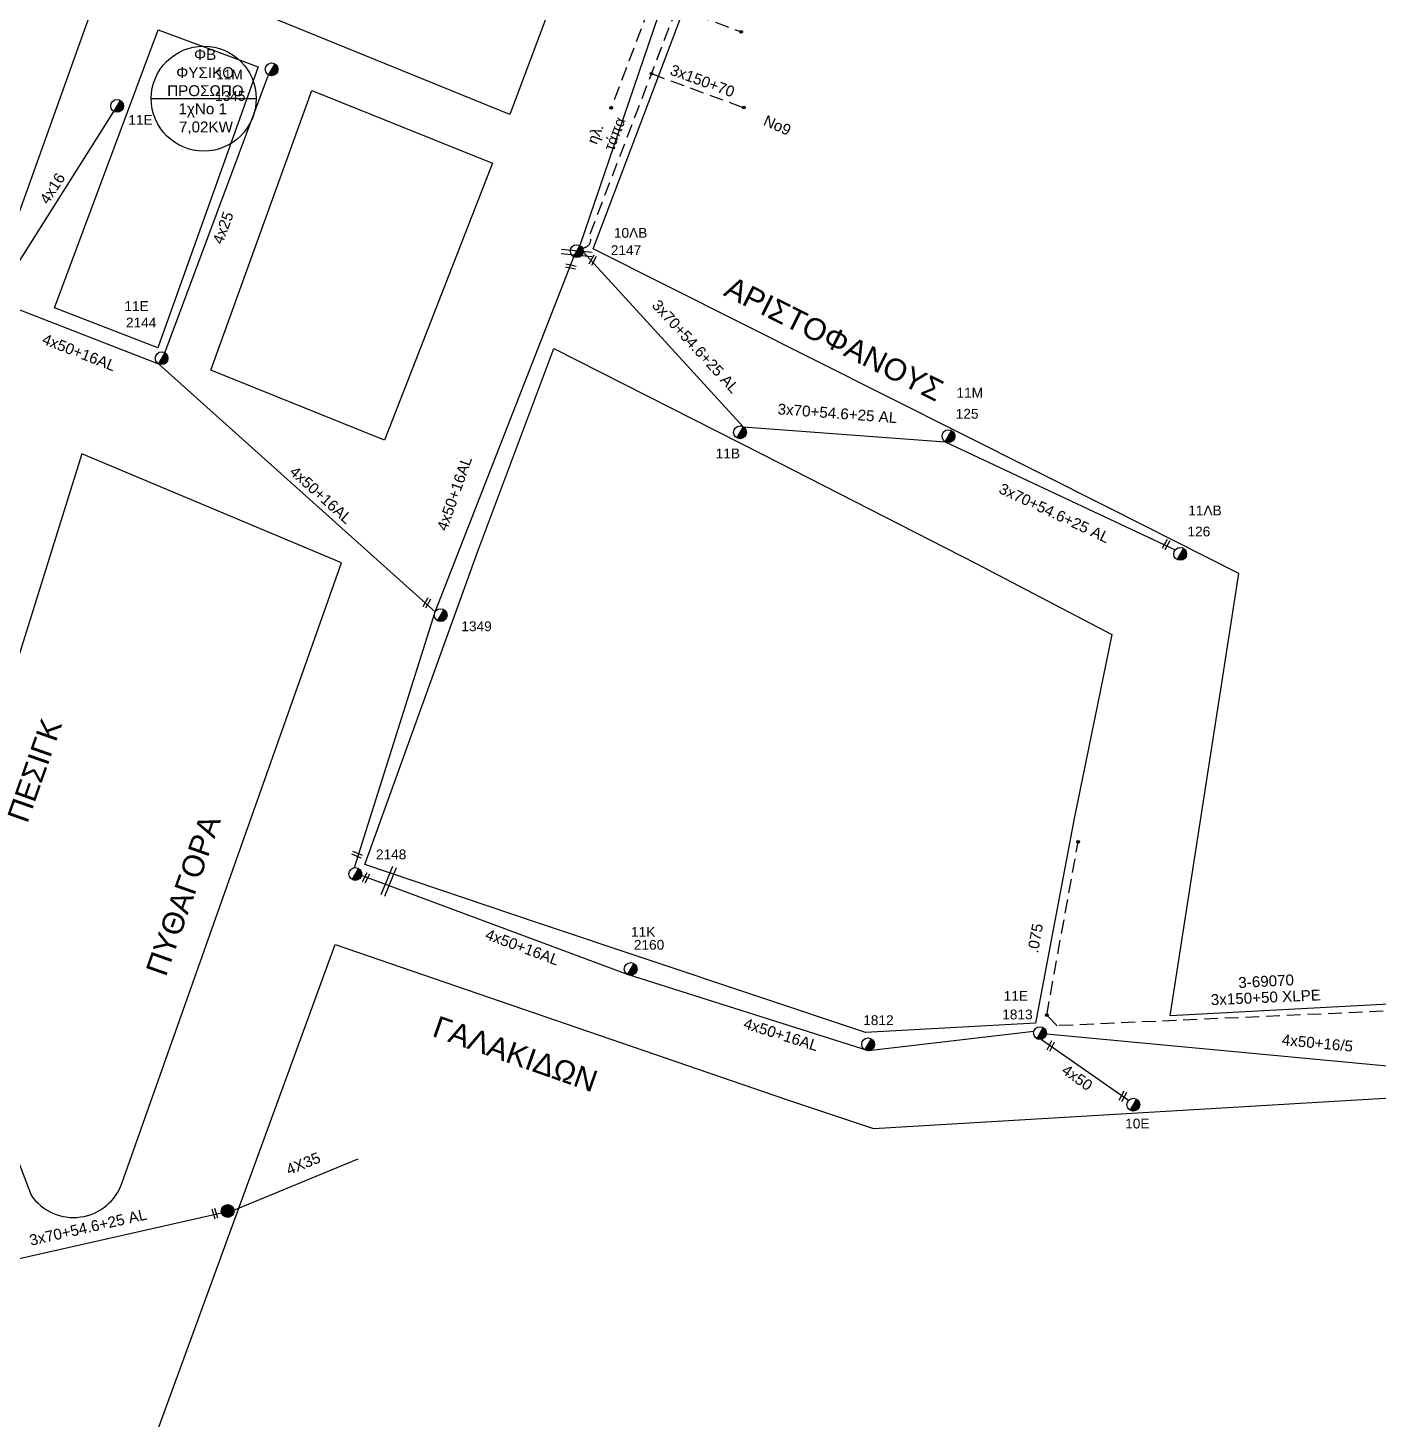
# Model space of a CAD drawing. Header units: millimetres. Extents: x -2590 to -1162, y 240 to 778.
# Drawn here: x -1890.8 to -1766.6, y 496 to 624 of the extents above; entities that cross this region are included whole.
import ezdxf
from ezdxf.enums import TextEntityAlignment as Align

# ---------------------------------------------------------------- set-up
doc = ezdxf.new("R2010")
doc.units = ezdxf.units.MM
doc.linetypes.add('DASHED', pattern=[19.05, 12.7, -6.35])
for name, color, linetype in [('3x150+50 XLPE', 7, 'SYN_LINE'), ('3x150+70', 7, 'Continuous'), ('4x16', 7, 'Continuous'), ('4x16CU', 7, 'Continuous'), ('4x25', 7, 'Continuous'), ('4X35', 7, 'DASHED'), ('4x50', 7, 'Continuous'), ('4x50+16_5', 7, 'Continuous'), ('4x50+16AL', 7, 'Continuous'), ('TEXT ΚΑΛΩΔΙΩΝ', 7, 'Continuous'), ('Άγνωστα', 7, 'Continuous'), ('Γυμνά εναέρια ΧΤ και ΦΟΠ (3Φ)   4x50+16AL', 7, 'Continuous'), ('Μηχανική τομή', 7, 'Continuous'), ('Στύλος Ξύλινος', 7, 'Continuous'), ('Στύλος Ξύλινος @ 1', 7, 'Continuous'), ('Στύλος ΦΜ', 7, 'Continuous'), ('Στύλος ΦΜ @ 1', 7, 'Continuous'), ('Συνδέσεις', 7, 'Continuous'), ('Συνεστραμμένα ΧΤ   3x70+54.6+25 AL', 7, 'SYN_LINE'), ('Τομή', 7, 'Continuous'), ('ΥΠΟΒΑΘΡΟ ΔΕΗ', 7, 'Continuous'), ('Υπόβαθρο ΔΕΗ', 7, 'Continuous'), ('Υπόγεια Καλώδια Δικτύου ΧΤ   .075', 7, 'DASHED')]:
    doc.layers.add(name, color=color, linetype=linetype)
doc.styles.add('arial', font='ARIAL.TTF')
doc.styles.get("Standard").update_dxf_attribs({"font": 'ARIAL.TTF'})
doc.linetypes.add('SYN_LINE', pattern='A,0.5,-0.0001,["/\\/\\/\\/",Standard,S=0.1,R=0,X=0,Y=-0.05],-0.25', length=0.7501)

# ---------------------------------------------------------------- blocks, each defined once
blk = doc.blocks.new('ΥΠΑΡΧΩΝ ΤΣΙΜΕΝΤΕΝΙΟΣ ΣΤΥΛΟΣ')
at = {"layer": 'Στύλος ΦΜ'}
blk.add_hatch(color=256, dxfattribs=at).paths.add_polyline_path([(-1.29, -2.28, 0.574793), (2.62, 0, 0.268822), (1.3, 2.27)])
blk.add_line((-1.29, -2.28), (1.3, 2.27), dxfattribs=at)
blk.add_circle((0, 0), 2.62, dxfattribs=at)
at = {"layer": 'Στύλος ΦΜ', "flags": 4}
for tag, p in [('ΑΡΙΘΜΟΣ', (-4.68, 8.05)), ('ΤΥΠΟΣ', (-4.91, 3.03))]:
    blk.add_attdef(tag, p, '', height=4, dxfattribs=at)
blk = doc.blocks.new('ΥΠΑΡΧΩΝ ΞΥΛΙΝΟΣ ΣΤΥΛΟΣ')
at = {"layer": 'Στύλος Ξύλινος'}
h = blk.add_hatch(color=256, dxfattribs=at)
h.paths.add_polyline_path([(-2.62, 0, 0.270008), (-1.29, -2.28), (1.3, 2.27, 0.576266)])
h.paths.add_polyline_path([(-1.29, -2.28, 0.574793), (2.62, 0, 0.268822), (1.3, 2.27)])
blk.add_line((-1.29, -2.28), (1.3, 2.27), dxfattribs=at)
blk.add_circle((0, 0), 2.62, dxfattribs=at)
at = {"layer": 'Στύλος Ξύλινος', "flags": 4}
for tag, p in [('ΑΡΙΘΜΟΣ', (-4.91, 8.6)), ('ΤΥΠΟΣ', (-4.85, 3.39))]:
    blk.add_attdef(tag, p, '', height=4, dxfattribs=at)
blk = doc.blocks.new('_ΣΥΝΔΕΣΗ')
at = {"layer": 'Συνδέσεις', "linetype": 'SYN_LINE', "ltscale": 40}
blk.add_hatch(color=256, dxfattribs=at).paths.add_polyline_path([(0.5, -0.01, 1), (-0.5, -0.01, 1)])
at = {"layer": 'Συνδέσεις'}
blk.add_circle((0, -0.01), 0.5, dxfattribs=at)
blk = doc.blocks.new('ΤΟΜΗ')
at = {"layer": 'Τομή', "ltscale": 40}
for p, q in [((-0.03, -1.92), (-11.4, -1.92)), ((-0.03, -3.42), (-11.4, -3.42))]:
    blk.add_line(p, q, dxfattribs=at)
blk = doc.blocks.new('ΜΗΧΑΝΙΚΗ ΤΟΜΗ')
at = {"layer": 'Μηχανική τομή', "ltscale": 40}
for p, q in [((0, 0.76), (-3.79, 0.76)), ((0, -0.34), (-3.79, -0.34))]:
    blk.add_line(p, q, dxfattribs=at)

msp = doc.modelspace()

# ---------------------------------------------------------------- linework, layer by layer
at = {"lineweight": -3, "ltscale": 0.2}
msp.add_line((-1879.45, 617.52), (-1869.78, 617.52), dxfattribs=at)
msp.add_circle((-1874.62, 617.52), 4.83, dxfattribs=at)
at = {"layer": '3x150+50 XLPE', "color": 2, "linetype": 'DASHED', "lineweight": -3, "ltscale": 0.1}
msp.add_lwpolyline([(-1719.45, 525.83, -0.481948), (-1727.77, 527.86), (-1754.53, 528.21, 0.060937), (-1755.78, 528), (-1756.15, 533.35), (-1763.18, 532.95, -0.71002), (-1764.2, 533.65), (-1796.1, 532.24), (-1797.06, 533.22)], format="xyb", dxfattribs=at)
at = {"layer": '3x150+70', "color": 133, "linetype": 'DASHED', "lineweight": -3, "ltscale": 0.1}
msp.add_lwpolyline([(-1809.91, 665.3), (-1815.61, 667.83), (-1823.24, 647.72), (-1825.61, 647.1), (-1837.14, 616.67)], dxfattribs=at)
at = {"layer": '3x150+70', "color": 2, "linetype": 'DASHED', "lineweight": -3, "ltscale": 0.1}
msp.add_lwpolyline([(-1828.42, 632.91), (-1839.14, 604.96, -0.603596), (-1839.8, 603.79, -9.051761)], format="xyb", dxfattribs=at)
msp.add_lwpolyline([(-1833.44, 619.82), (-1824.94, 616.69)], dxfattribs=at)
at = {"layer": '4x16', "color": 30, "linetype": 'Continuous', "lineweight": -3, "ltscale": 0.1}
msp.add_lwpolyline([(-1893.51, 599.57), (-1882.88, 616.34)], dxfattribs=at)
at = {"layer": '4x16CU', "color": 2, "linetype": 'DASHED', "lineweight": -3, "ltscale": 0.1}
msp.add_lwpolyline([(-1831.11, 625.89), (-1825.18, 623.65)], dxfattribs=at)
at = {"layer": '4x25', "color": 30, "linetype": 'Continuous', "lineweight": -3, "ltscale": 0.1}
msp.add_lwpolyline([(-1878.21, 594.15), (-1868.67, 619.7)], dxfattribs=at)
at = {"layer": '4X35', "color": 85, "linetype": 'SYN_LINE', "lineweight": -3, "ltscale": 10}
msp.add_lwpolyline([(-1871.84, 515.28), (-1860.43, 520)], dxfattribs=at)
at = {"layer": '4x50', "color": 151, "linetype": 'Continuous', "lineweight": -3, "ltscale": 0.1}
msp.add_lwpolyline([(-1797.55, 530.98), (-1789.53, 525.38)], dxfattribs=at)
at = {"layer": '4x50+16_5', "color": 2, "linetype": 'Continuous', "lineweight": -3, "ltscale": 0.1}
msp.add_lwpolyline([(-1813.05, 677), (-1829.67, 634.42), (-1840.01, 604)], dxfattribs=at)
at = {"layer": '4x50+16_5', "color": 151, "linetype": 'Continuous', "lineweight": -3, "ltscale": 0.1}
msp.add_lwpolyline([(-1721.92, 527.37), (-1755.64, 527.57), (-1797.1, 531.46)], dxfattribs=at)
at = {"layer": '4x50+16AL', "color": 151, "linetype": 'Continuous', "lineweight": -3, "ltscale": 0.1}
msp.add_lwpolyline([(-1798.25, 531.7), (-1813.45, 529.93), (-1835.63, 536.94), (-1860.11, 546.05)], dxfattribs=at)
at = {"layer": 'Γυμνά εναέρια ΧΤ και ΦΟΠ (3Φ)   4x50+16AL', "color": 30, "linetype": 'Continuous', "lineweight": -3, "ltscale": 0.1}
for points in [[(-1893.29, 598.78), (-1878.79, 593.13), (-1853.34, 570.3), (-1840.5, 603.13)], [(-1860.75, 546.78), (-1853.34, 570.3)]]:
    msp.add_lwpolyline(points, dxfattribs=at)
at = {"layer": 'Συνεστραμμένα ΧΤ   3x70+54.6+25 AL', "color": 30, "linetype": 'SYN_LINE', "lineweight": -3, "ltscale": 10}
msp.add_lwpolyline([(-1839.72, 603.43), (-1824.99, 587.33), (-1806.4, 585.96), (-1785.24, 576.02)], dxfattribs=at)
at = {"layer": 'Συνεστραμμένα ΧΤ   3x70+54.6+25 AL', "color": 85, "linetype": 'SYN_LINE', "lineweight": -3, "ltscale": 10}
msp.add_lwpolyline([(-1898.13, 509.34), (-1872.99, 515.04)], dxfattribs=at)
at = {"layer": 'ΥΠΟΒΑΘΡΟ ΔΕΗ', "lineweight": -3}
for points in [[(-1922.61, 611.11), (-1942.17, 618.43), (-1932.44, 642.75), (-1915.64, 683.77), (-1903.85, 712.5), (-1875.86, 697.69), (-1825.87, 671.16), (-1836.97, 641.44), (-1846.45, 616.06), (-1874.13, 627.35), (-1892.99, 634.5), (-1889.83, 643.41), (-1908.16, 650.47), (-1922.61, 611.11)], [(-1785.71, 533.15), (-1779.38, 573.84), (-1791.29, 579.84), (-1838.78, 603.69), (-1830.95, 624.44), (-1815.07, 666.31), (-1774.63, 648.35), (-1720.95, 624.14), (-1700.35, 615.03), (-1718.15, 576.33), (-1723.84, 557.81), (-1730.54, 536.1), (-1785.71, 533.15)], [(-1904.43, 604.38), (-1894.02, 600.34), (-1884.66, 626.38), (-1894.82, 630.33), (-1904.43, 604.38)], [(-1888.34, 598.28), (-1878.8, 623.85), (-1869.63, 620.43), (-1878.84, 594.59), (-1888.34, 598.28)], [(-1864.67, 618.27), (-1848.07, 611.59), (-1857.98, 586.09), (-1873.97, 592.54), (-1864.67, 618.27)], [(-1859.81, 547.08), (-1849.41, 575.89), (-1842.4, 594.54), (-1823.19, 584.78), (-1803.55, 574.77), (-1791.08, 568.22), (-1794.54, 551.31), (-1798.09, 532.47), (-1813.74, 531.6), (-1843.81, 541.66), (-1859.81, 547.08)], [(-1861.94, 574.82), (-1885.85, 584.86), (-1899.68, 540.62), (-1890.51, 516.66)], [(-1882.12, 517.82), (-1861.94, 574.82)], [(-1856.35, 432.99), (-1869.59, 463.83), (-1880.96, 489.27), (-1862.52, 539.7), (-1821.02, 525.45), (-1812.99, 522.79), (-1765.44, 525.59), (-1731.34, 526.97), (-1723.11, 526.57), (-1718.68, 524.98)]]:
    msp.add_lwpolyline(points, dxfattribs=at)
msp.add_arc((-1886.6, 519.33), 4.73, 214.4079, 341.3818, dxfattribs=at)
at = {"layer": 'Υπόγεια Καλώδια Δικτύου ΧΤ   .075', "color": 2, "linetype": 'DASHED', "lineweight": -3, "ltscale": 0.1}
msp.add_lwpolyline([(-1797.06, 533.22), (-1794.18, 549.15)], dxfattribs=at)

# ---------------------------------------------------------------- block references
at = {"layer": 'Μηχανική τομή', "lineweight": -3, "xscale": 0.2499999999999677, "yscale": 0.2499999999999677, "zscale": 0.2499999999999677}
for p, rotation in [((-1838.58, 603.04), 61.72156488447138), ((-1840.41, 601.9), 348.1367464408188), ((-1785.83, 576.88), 61.72156488447138), ((-1853.84, 571.52), 61.72156488447138), ((-1860.1, 547.72), 337.0300631156714), ((-1859.94, 545.46), 242.4105330117562), ((-1796.95, 529.99), 242.4105330117562), ((-1790.32, 525.36), 242.4105330117562), ((-1873.7, 515.44), 106.3339603045117)]:
    msp.add_blockref('ΜΗΧΑΝΙΚΗ ΤΟΜΗ', p, dxfattribs=dict(at, rotation=rotation))
at = {"layer": 'Στύλος Ξύλινος @ 1', "lineweight": -3, "ltscale": 40, "xscale": 0.2250000000000227, "yscale": 0.2250000000000227, "zscale": 0.2250000000000227}
msp.add_blockref('ΥΠΑΡΧΩΝ ΞΥΛΙΝΟΣ ΣΤΥΛΟΣ', (-1872.42, 515.19), dxfattribs=at)
at = {"layer": 'Στύλος ΦΜ @ 1', "lineweight": -3, "ltscale": 40}
ref = msp.add_blockref('ΥΠΑΡΧΩΝ ΤΣΙΜΕΝΤΕΝΙΟΣ ΣΤΥΛΟΣ', (-1868.38, 620.22), dxfattribs=dict(at, xscale=0.2249999999999943, yscale=0.2249999999999943, zscale=0.2249999999999943))
ref.add_attrib('ΤΥΠΟΣ', '11M', dxfattribs={"layer": 'Στύλος ΦΜ', "height": 0.9, "flags": 4}).set_placement((-1873.48, 619.01), align=Align.BOTTOM_LEFT)
ref.add_attrib('ΑΡΙΘΜΟΣ', '1345', (-1873.58, 617.31), dxfattribs={"layer": 'Στύλος ΦΜ', "height": 0.9, "flags": 4})
ref = msp.add_blockref('ΥΠΑΡΧΩΝ ΤΣΙΜΕΝΤΕΝΙΟΣ ΣΤΥΛΟΣ', (-1882.59, 616.85), dxfattribs=dict(at, xscale=0.2249999999999943, yscale=0.2249999999999943, zscale=0.2249999999999943))
ref.add_attrib('ΤΥΠΟΣ', '11E', dxfattribs={"layer": 'Στύλος ΦΜ', "height": 0.9, "flags": 4}).set_placement((-1881.56, 614.84), align=Align.BOTTOM_LEFT)
ref = msp.add_blockref('ΥΠΑΡΧΩΝ ΤΣΙΜΕΝΤΕΝΙΟΣ ΣΤΥΛΟΣ', (-1840.3, 603.49), dxfattribs=dict(at, xscale=0.2249999999999943, yscale=0.2249999999999943, zscale=0.2249999999999943))
ref.add_attrib('ΤΥΠΟΣ', '10ΛΒ', dxfattribs={"layer": 'Στύλος ΦΜ', "height": 0.9, "flags": 4}).set_placement((-1836.89, 604.45), align=Align.BOTTOM_LEFT)
ref.add_attrib('ΑΡΙΘΜΟΣ', '2147', (-1837.17, 603.13), dxfattribs={"layer": 'Στύλος ΦΜ', "height": 0.9, "flags": 4})
ref = msp.add_blockref('ΥΠΑΡΧΩΝ ΤΣΙΜΕΝΤΕΝΙΟΣ ΣΤΥΛΟΣ', (-1878.5, 593.64), dxfattribs=dict(at, xscale=0.2249999999999943, yscale=0.2249999999999943, zscale=0.2249999999999943))
ref.add_attrib('ΤΥΠΟΣ', '11E', dxfattribs={"layer": 'Στύλος ΦΜ', "height": 0.9, "flags": 4}).set_placement((-1881.92, 597.72), align=Align.BOTTOM_LEFT)
ref.add_attrib('ΑΡΙΘΜΟΣ', '2144', (-1881.78, 596.47), dxfattribs={"layer": 'Στύλος ΦΜ', "height": 0.9, "flags": 4})
ref = msp.add_blockref('ΥΠΑΡΧΩΝ ΤΣΙΜΕΝΤΕΝΙΟΣ ΣΤΥΛΟΣ', (-1806.11, 586.47), dxfattribs=dict(at, xscale=0.2249999999999943, yscale=0.2249999999999943, zscale=0.2249999999999943))
ref.add_attrib('ΤΥΠΟΣ', '11M', dxfattribs={"layer": 'Στύλος ΦΜ', "height": 0.9, "flags": 4}).set_placement((-1805.37, 589.75), align=Align.BOTTOM_LEFT)
ref.add_attrib('ΑΡΙΘΜΟΣ', '125', (-1805.44, 588.08), dxfattribs={"layer": 'Στύλος ΦΜ', "height": 0.9, "flags": 4})
ref = msp.add_blockref('ΥΠΑΡΧΩΝ ΤΣΙΜΕΝΤΕΝΙΟΣ ΣΤΥΛΟΣ', (-1825.28, 586.82), dxfattribs=dict(at, xscale=0.2249999999999943, yscale=0.2249999999999943, zscale=0.2249999999999943))
ref.add_attrib('ΤΥΠΟΣ', '11Β', dxfattribs={"layer": 'Στύλος ΦΜ', "height": 0.9, "flags": 4}).set_placement((-1827.52, 584.16), align=Align.BOTTOM_LEFT)
ref = msp.add_blockref('ΥΠΑΡΧΩΝ ΤΣΙΜΕΝΤΕΝΙΟΣ ΣΤΥΛΟΣ', (-1784.79, 575.64), dxfattribs=dict(at, xscale=0.2249999999999943, yscale=0.2249999999999943, zscale=0.2249999999999943))
ref.add_attrib('ΤΥΠΟΣ', '11ΛB', dxfattribs={"layer": 'Στύλος ΦΜ', "height": 0.9, "flags": 4}).set_placement((-1784.05, 578.92), align=Align.BOTTOM_LEFT)
ref.add_attrib('ΑΡΙΘΜΟΣ', '126', (-1784.12, 577.25), dxfattribs={"layer": 'Στύλος ΦΜ', "height": 0.9, "flags": 4})
ref = msp.add_blockref('ΥΠΑΡΧΩΝ ΤΣΙΜΕΝΤΕΝΙΟΣ ΣΤΥΛΟΣ', (-1852.83, 570.01), dxfattribs=dict(at, xscale=0.2249999999999943, yscale=0.2249999999999943, zscale=0.2249999999999943))
ref.add_attrib('ΑΡΙΘΜΟΣ', '1349', (-1850.92, 568.53), dxfattribs={"layer": 'Στύλος ΦΜ', "height": 0.9, "flags": 4})
ref = msp.add_blockref('ΥΠΑΡΧΩΝ ΤΣΙΜΕΝΤΕΝΙΟΣ ΣΤΥΛΟΣ', (-1860.68, 546.2), dxfattribs=dict(at, xscale=0.2249999999999943, yscale=0.2249999999999943, zscale=0.2249999999999943))
ref.add_attrib('ΑΡΙΘΜΟΣ', '2148', (-1858.78, 547.55), dxfattribs={"layer": 'Στύλος ΦΜ', "height": 0.9, "flags": 4})
ref = msp.add_blockref('ΥΠΑΡΧΩΝ ΤΣΙΜΕΝΤΕΝΙΟΣ ΣΤΥΛΟΣ', (-1835.34, 537.45), dxfattribs=dict(at, xscale=0.2249999999999943, yscale=0.2249999999999943, zscale=0.2249999999999943))
ref.add_attrib('ΤΥΠΟΣ', '11K', dxfattribs={"layer": 'Στύλος ΦΜ', "height": 0.9, "flags": 4}).set_placement((-1835.31, 540.15), align=Align.BOTTOM_LEFT)
ref.add_attrib('ΑΡΙΘΜΟΣ', '2160', (-1835.05, 539.23), dxfattribs={"layer": 'Στύλος ΦΜ', "height": 0.9, "flags": 4})
ref = msp.add_blockref('ΥΠΑΡΧΩΝ ΤΣΙΜΕΝΤΕΝΙΟΣ ΣΤΥΛΟΣ', (-1797.68, 531.56), dxfattribs=dict(at, xscale=0.2249999999999943, yscale=0.2249999999999943, zscale=0.2249999999999943))
ref.add_attrib('ΤΥΠΟΣ', '11E', dxfattribs={"layer": 'Στύλος ΦΜ', "height": 0.9, "flags": 4}).set_placement((-1801.03, 534.26), align=Align.BOTTOM_LEFT)
ref.add_attrib('ΑΡΙΘΜΟΣ', '1813', (-1801.16, 532.82), dxfattribs={"layer": 'Στύλος ΦΜ', "height": 0.9, "flags": 4})
ref = msp.add_blockref('ΥΠΑΡΧΩΝ ΤΣΙΜΕΝΤΕΝΙΟΣ ΣΤΥΛΟΣ', (-1813.5, 530.52), dxfattribs=dict(at, xscale=0.2249999999999943, yscale=0.2249999999999943, zscale=0.2249999999999943))
ref.add_attrib('ΑΡΙΘΜΟΣ', '1812', (-1813.95, 532.3), dxfattribs={"layer": 'Στύλος ΦΜ', "height": 0.9, "flags": 4})
ref = msp.add_blockref('ΥΠΑΡΧΩΝ ΤΣΙΜΕΝΤΕΝΙΟΣ ΣΤΥΛΟΣ', (-1789.1, 524.98), dxfattribs=dict(at, xscale=0.2249999999999943, yscale=0.2249999999999943, zscale=0.2249999999999943))
ref.add_attrib('ΤΥΠΟΣ', '10E', dxfattribs={"layer": 'Στύλος ΦΜ', "height": 0.9, "flags": 4}).set_placement((-1789.85, 522.52), align=Align.BOTTOM_LEFT)
at = {"layer": 'Συνδέσεις', "lineweight": -3, "xscale": 0.25, "yscale": 0.25, "zscale": 0.25}
for p in [(-1825.18, 623.66), (-1833.44, 619.82), (-1837.14, 616.67), (-1824.94, 616.7), (-1794.18, 549.15), (-1797.06, 533.22)]:
    msp.add_blockref('_ΣΥΝΔΕΣΗ', p, dxfattribs=at)
at = {"layer": 'Τομή', "lineweight": -3, "xscale": 0.2499999999999996, "yscale": 0.2499999999999996, "zscale": 0.2499999999999996}
for p, rotation in [((-1838.83, 603.83), 354.4769707975323), ((-1857.7, 547.09), 67.55920948752251)]:
    msp.add_blockref('ΤΟΜΗ', p, dxfattribs=dict(at, rotation=rotation))

# ---------------------------------------------------------------- texts
at = {"layer": 'TEXT ΚΑΛΩΔΙΩΝ', "linetype": 'Continuous', "lineweight": -3, "ltscale": 0.1}
for s, rotation, p in [('3x150+70', 339.8047, (-1828.74, 619.16)), ('4x16', 57.6201, (-1888.55, 609.26)), ('4x25', 69.5292, (-1872.85, 605.64)), ('3x70+54.6+25 AL', 312.4619, (-1829.37, 594.73)), (' 4x50+16AL', 338.7007, (-1886.27, 594.25)), ('3x70+54.6+25 AL', 355.7616, (-1816.32, 588.57)), (' 4x50+16AL', 70.6954, (-1851.63, 581.02)), (' 4x50+16AL', 318.1127, (-1863.98, 581.2)), ('3x70+54.6+25 AL', 334.8325, (-1796.36, 579.4)), ('.075', 79.7381, (-1798.13, 540.29)), ('4x50+16AL', 339.5873, (-1845.31, 539.47)), ('3x150+50 XLPE', 2.5386, (-1776.91, 534.85)), ('4x50+16AL', 342.4746, (-1821.51, 531.43)), ('4x50+16/5', 354.6443, (-1772.16, 530.65)), ('4x50', 325.0526, (-1794.26, 527.47)), ('4X35', 22.4664, (-1865.47, 519.56)), ('3x70+54.6+25 AL', 12.7621, (-1885.26, 513.7))]:
    msp.add_text(s, height=1, rotation=rotation, dxfattribs=at).set_placement(p, align=Align.MIDDLE_CENTER)
at = {"layer": 'Άγνωστα', "color": 7, "lineweight": -3}
note = msp.add_mtext_dynamic_manual_height_columns('ηλ. ', width=1.8, gutter_width=0.278, heights=[0.73, 0], dxfattribs=dict(at, insert=(-1840.16, 611.66), char_height=1, attachment_point=1, rotation=68.8578))
for column, words in zip(note.columns.linked_columns, ['τάπα']):
    column.text = words
at = {"layer": 'Άγνωστα', "color": 7, "lineweight": -3, "char_height": 1, "attachment_point": 1}
for s, gutter_width, insert, rotation in [('No9', 2.31, (-1822.82, 616.04), 336.1374), ('3-69070', 0, (-1779.47, 536.7), 3)]:
    msp.add_mtext_dynamic_manual_height_columns(s, width=1.8, gutter_width=gutter_width, heights=[0.73], dxfattribs=dict(at, insert=insert, rotation=rotation))
at = {"layer": 'ΥΠΟΒΑΘΡΟ ΔΕΗ', "lineweight": -3, "ltscale": 40, "char_height": 2, "width": 26.3134, "attachment_point": 1, "style": 'arial'}
for s, insert, rotation in [('ΑΡΙΣΤΟΦΑΝΟΥΣ', (-1826, 601.25), 333.3538), ('ΠΕΣΙΓΚ', (-1892.75, 551.44), 70.6529), ('ΠΥΘΑΓΟΡΑ', (-1880, 537.33), 70.6529), ('ΓΑΛΑΚΙΔΩΝ', (-1853.05, 533.2), 340.6529)]:
    msp.add_mtext(s, dxfattribs=dict(at, insert=insert, rotation=rotation))
at = {"layer": 'Υπόβαθρο ΔΕΗ', "lineweight": -3, "char_height": 1, "attachment_point": 1}
for s, heights, insert in [('{\\W8.64836; }ΦΒ \\P{\\W4.42067; }ΦΥΣΙΚΟ \\P{\\W2.28183; }ΠΡΟΣΩΠΟ', [9.11], (-1878.87, 622.08)), ('{\\W5.64925; }1χΝο 1\\P{\\W5.75643; }7,02KW', [0], (-1879.14, 617.08))]:
    msp.add_mtext_dynamic_manual_height_columns(s, width=17.2548, gutter_width=12.5, heights=heights, dxfattribs=dict(at, insert=insert))

doc.saveas('drawing.dxf')
